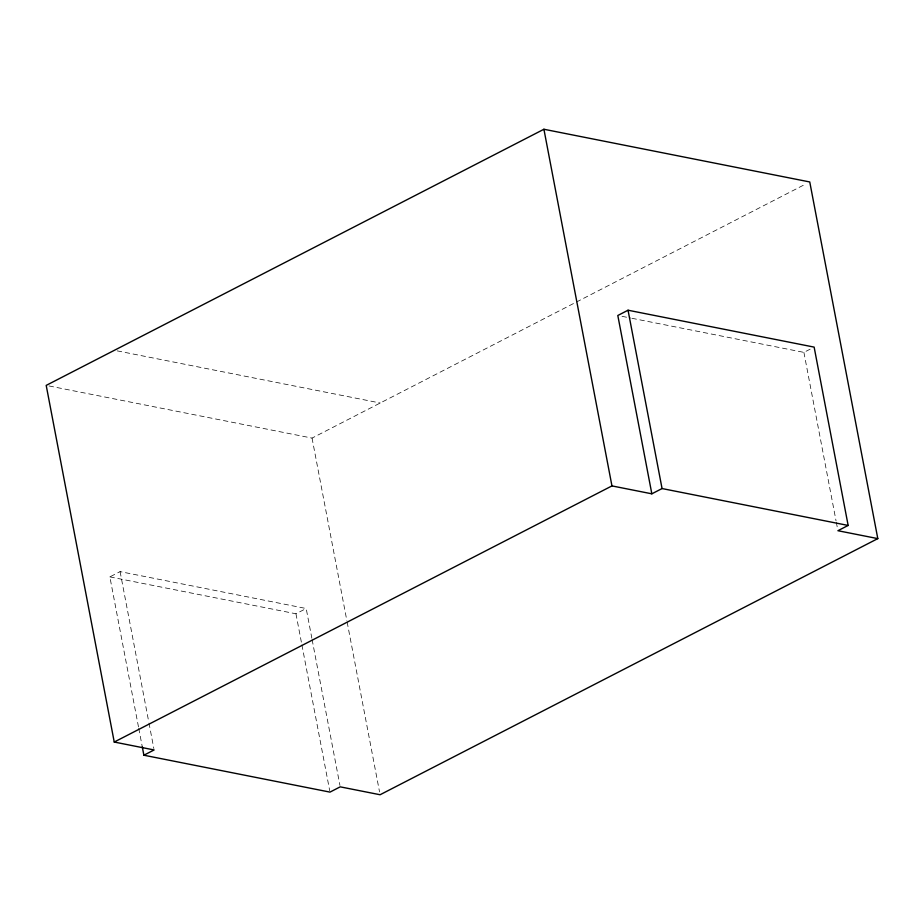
<?xml version="1.0" encoding="UTF-8"?>
<svg xmlns="http://www.w3.org/2000/svg" width="924" height="924" viewBox="0 0 924 924"><rect width="100%" height="100%" fill="white"/><g stroke="black" fill="none" stroke-linecap="round" stroke-linejoin="round"><path stroke-width="0.69" stroke-dasharray="4.62 3.46" d="M49.03 385.955L312.046 438.091L575.121 302.702M576.403 302.044L805.913 183.934M138.484 726.911L109.864 576.888L120.097 571.621L306.191 608.512L311.862 638.241M109.864 576.888L295.957 613.779L306.191 608.512M631.912 318.283L803.903 352.379L810.302 349.087M622.037 316.32L630.503 318.006M117.209 350.866L380.226 403.003M803.903 352.379L836.035 520.801M836.301 522.21L837.652 529.29M312.046 438.091L346.87 620.662M347.147 622.083L379.545 791.914M312.127 639.651L339.94 785.423M295.957 613.779L301.628 643.497M301.905 644.917L329.706 790.69M120.097 571.621L148.718 721.644M148.983 723.065L153.846 748.532M138.762 728.32L142.261 746.719"/><path stroke-width="1.39" d="M143.89 755.22L329.983 792.111L340.205 786.844L380.087 794.744L877.8 538.611L809.759 181.959L543.913 129.256L46.2 385.389L114.241 742.041L154.112 749.953L143.89 755.22L142.261 746.719M628.043 310.221L617.809 315.488L651.836 493.82L662.058 488.553L848.151 525.444L814.136 347.112L628.043 310.221L662.058 488.553M114.241 742.041L611.954 485.909L651.836 493.82M848.151 525.444L837.918 530.711L877.8 538.611M543.913 129.256L611.954 485.909"/></g></svg>
